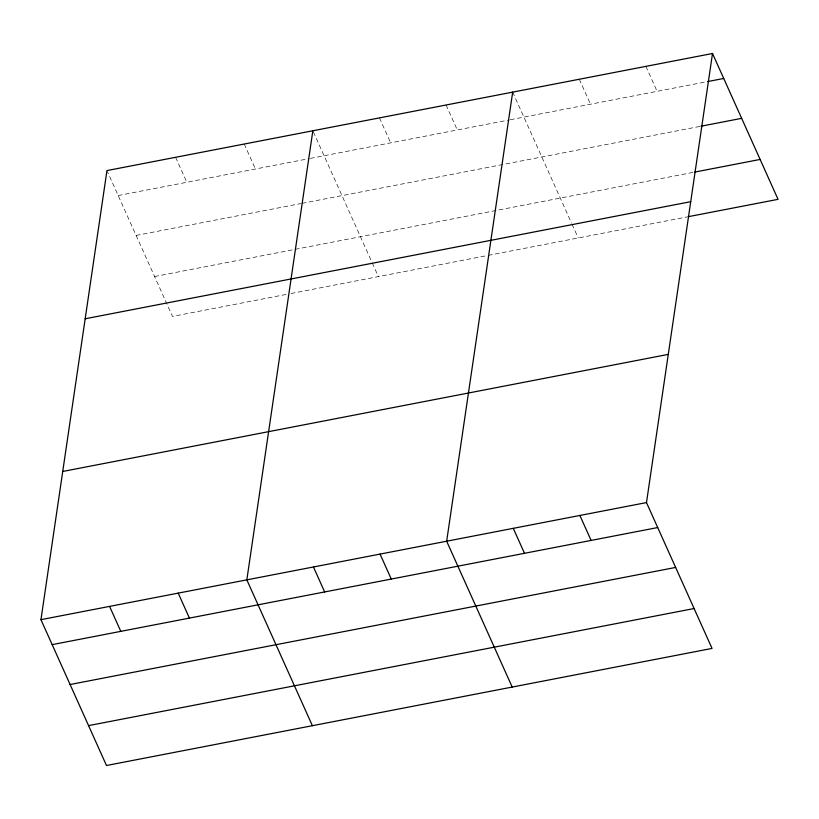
<?xml version="1.0" encoding="UTF-8"?>
<svg xmlns="http://www.w3.org/2000/svg" width="819" height="819" viewBox="0 0 819 819"><rect width="100%" height="100%" fill="white"/><g stroke="black" fill="none" stroke-linecap="round" stroke-linejoin="round"><path stroke-width="0.61" stroke-dasharray="4.09 3.07" d="M118.182 195.546L309.101 158.63M310.35 158.395L509.101 119.963M510.329 119.717L706.459 81.798M136.108 235.432L300.819 203.583M302.068 203.347L699.713 126.454M154.586 276.525L693.519 172.318M286.056 294.461L172.512 316.421L107.473 171.714M291.052 293.499L486.936 255.62M488.175 255.385L686.772 216.984M645.894 66.37L657.114 91.339M579.289 79.248L590.509 104.218M512.684 92.127L571.56 223.157M572.071 224.293L578.224 237.971M446.068 105.016L457.289 129.975M379.463 117.895L390.683 142.854M313.36 131.91L371.734 261.793M372.246 262.93L378.388 276.607M244.226 144.042L255.446 169.011M175.594 157.309L186.814 182.279"/><path stroke-width="1.23" d="M712.51 53.491L646.488 502.579L712.039 648.423L106.49 765.509L40.95 619.666L106.961 170.577L712.51 53.491L778.05 199.334L688.001 216.738M312.848 130.774L246.836 579.862L312.377 725.695M512.684 92.127L446.662 541.226L512.203 687.059M707.688 81.562L723.73 78.46M700.951 126.218L741.656 118.345M694.747 172.082L760.124 159.439M85.176 318.775L690.724 201.689M62.735 471.468L668.273 354.381M40.95 619.666L646.488 502.579M52.17 644.635L657.708 527.549M70.096 684.52L675.634 567.434M88.565 725.624L694.113 608.527M579.883 515.458L591.103 540.427M513.278 528.347L524.498 553.306M380.057 554.105L391.277 579.064M313.442 566.983L324.662 591.942M178.204 593.13L189.424 618.099M109.582 606.398L120.802 631.367"/></g></svg>
